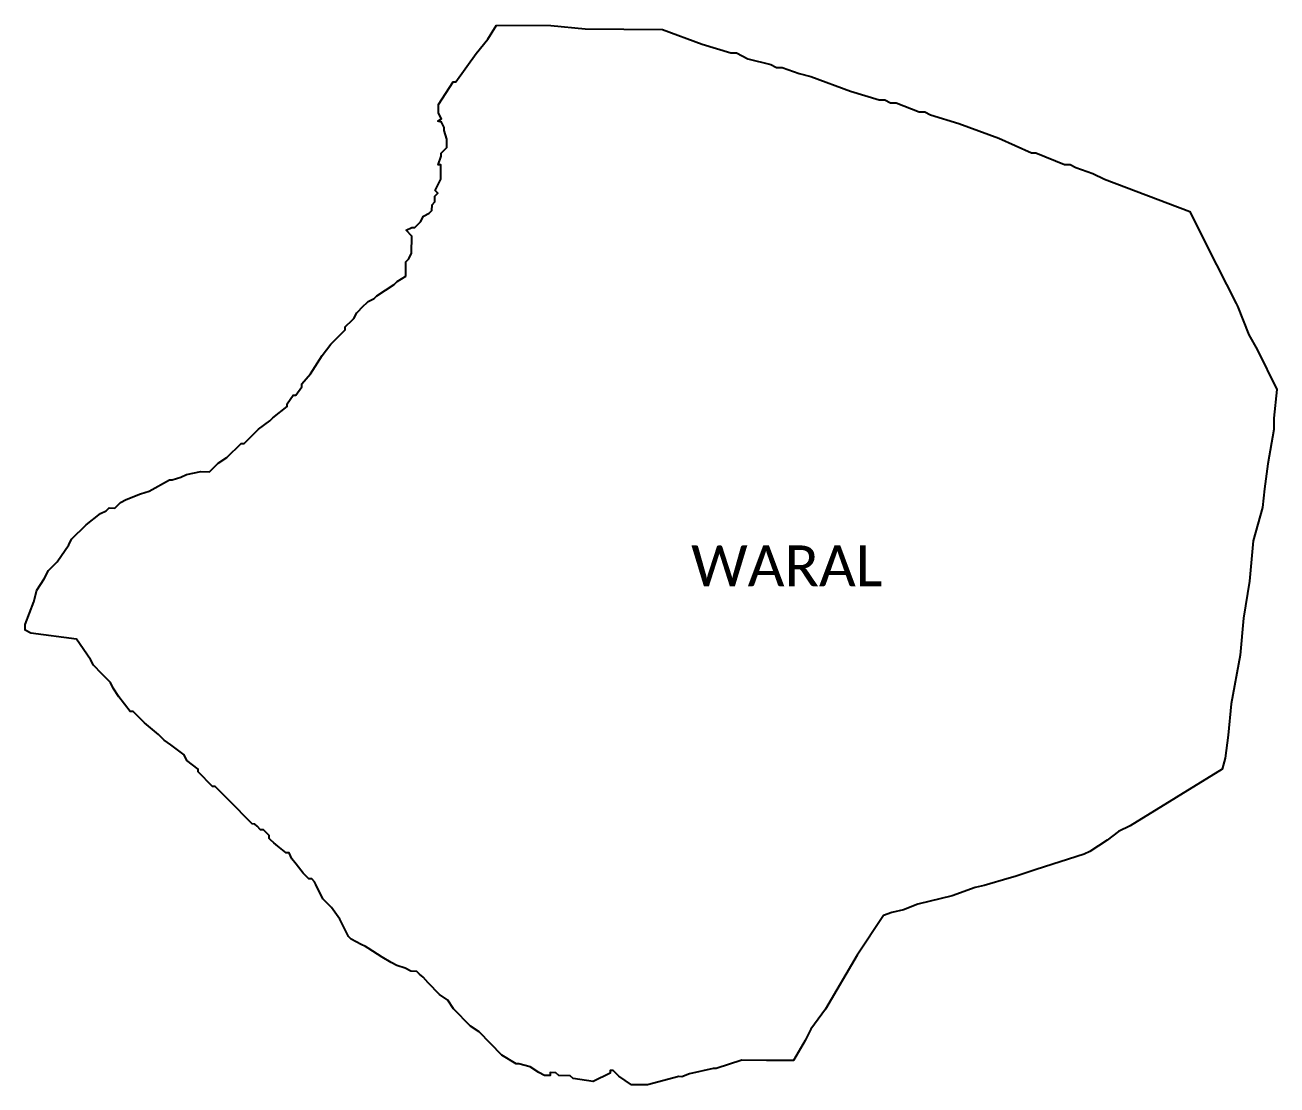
# Model space of a CAD drawing. Header units: metres. Extents: x 283999 to 296257, y 2011839 to 2016346.
# Drawn here: x 291654 to 296257, y 2012449 to 2016346 of the extents above; entities that cross this region are included whole.
import ezdxf

# ---------------------------------------------------------------- set-up
doc = ezdxf.new("R2010")
doc.units = ezdxf.units.M
doc.layers.add('VILLAGE NAME', color=250, linetype='Continuous')
doc.styles.get("Standard").update_dxf_attribs({"font": 'simplex.shx'})

msp = doc.modelspace()

# ---------------------------------------------------------------- linework, layer by layer
at = {"color": 6, "flags": 128}
msp.add_lwpolyline([(293387.4, 2016345.7), (293587.2, 2016343.9), (293713.3, 2016332.3), (293997.3, 2016329.8), (294144, 2016275.9), (294248.9, 2016243.4), (294270, 2016243.3), (294311.8, 2016221.8), (294395.8, 2016200.1), (294414.7, 2016190.4), (294416.7, 2016189.4), (294437.8, 2016189.2), (294500.7, 2016167.6), (294542.6, 2016156.7), (294689.4, 2016102.8), (294794.3, 2016070.4), (294815.3, 2016070.2), (294836.3, 2016059.5), (294857.3, 2016059.3), (294941.1, 2016027), (294962.2, 2016027), (294983.1, 2016016.1), (295088, 2015983.6), (295234.8, 2015929.8), (295355.2, 2015875.4), (295371, 2015876), (295475.8, 2015833), (295496.8, 2015832.8), (295517.7, 2015822.1), (295580.7, 2015800.5), (295622.6, 2015779.1), (295937, 2015660.6), (295999, 2015533.9), (296107.6, 2015322.6), (296112.7, 2015312), (296153.9, 2015206.5), (296185, 2015153.6), (296257.3, 2015005.8), (296245.8, 2014900.7), (296245.5, 2014858.6), (296223.3, 2014732.6), (296211.3, 2014641.1), (296204.1, 2014572.7), (296170.2, 2014450.2), (296156.4, 2014302), (296134.2, 2014165.5), (296122.5, 2014028.9), (296089.3, 2013850.4), (296077.8, 2013734.8), (296066.5, 2013650.8), (296055.5, 2013610.2), (295717.3, 2013401.4), (295675.1, 2013380.7), (295632.7, 2013349.6), (295569.2, 2013308), (295548.1, 2013297.7), (295372.4, 2013240.9), (295328.1, 2013226.5), (295295, 2013215.8), (295272.9, 2013209.4), (295180.6, 2013183.1), (295147.4, 2013175.1), (295063, 2013144.3), (294936.5, 2013113.8), (294883.7, 2013093.2), (294841.6, 2013083.1), (294809.9, 2013072.9), (294714, 2012926.5), (294596.5, 2012727.7), (294543.3, 2012654.5), (294521.9, 2012612.6), (294479.2, 2012539.4), (294380.4, 2012539.4), (294289.9, 2012541.1), (294195, 2012510.3), (294184.5, 2012510.4), (294096.9, 2012490.1), (294068.5, 2012479.9), (294058, 2012480), (293942.1, 2012449.5), (293884.1, 2012449.5), (293837.2, 2012482), (293816.3, 2012503.2), (293805.8, 2012503.2), (293805.7, 2012492.7), (293742.3, 2012461.7), (293668.8, 2012472.9), (293658.4, 2012483.5), (293616.3, 2012483.9), (293605.9, 2012494.5), (293584.9, 2012494.7), (293584.8, 2012484.2), (293563.8, 2012484.4), (293542.8, 2012495.1), (293511.4, 2012516.4), (293469.5, 2012527.3), (293459, 2012527.4), (293406.6, 2012559.4), (293323.3, 2012644.3), (293291.9, 2012665.5), (293229.4, 2012729.2), (293208.6, 2012760.9), (293177.2, 2012782.2), (293135.6, 2012824.7), (293117.1, 2012845.9), (293104.3, 2012856.5), (293093.8, 2012867.1), (293072.8, 2012867.3), (293050.9, 2012878.4), (293020.4, 2012888.8), (292999.5, 2012899.5), (292967.4, 2012919.2), (292915.8, 2012952.8), (292905.4, 2012958.1), (292889.7, 2012966.2), (292871.2, 2012975.6), (292853, 2012984.9), (292842.6, 2012995.5), (292827.1, 2013027.2), (292811.6, 2013058.9), (292780.4, 2013101.2), (292749.1, 2013133.1), (292723.3, 2013185.9), (292718.1, 2013196.5), (292707.7, 2013207.1), (292697.2, 2013207.2), (292676.3, 2013228.4), (292650.4, 2013261.4), (292634.7, 2013281.3), (292624.4, 2013302.4), (292613.9, 2013302.5), (292583.2, 2013327.5), (292568.6, 2013339.4), (292556.5, 2013350.4), (292551.3, 2013355.7), (292551.4, 2013366.2), (292536.1, 2013381.7), (292530.5, 2013387.4), (292520, 2013387.5), (292507, 2013400.7), (292499.1, 2013408.7), (292488.6, 2013408.8), (292402.9, 2013496.1), (292379.9, 2013519.5), (292361.6, 2013538.1), (292353.1, 2013546.7), (292342.6, 2013546.8), (292290.5, 2013599.9), (292290.6, 2013610.4), (292248.8, 2013642.3), (292238.5, 2013663.4), (292199.7, 2013693), (292190.2, 2013699.8), (292165.3, 2013716.7), (292144.5, 2013737.9), (292092.3, 2013780.4), (292050.6, 2013822.8), (292040, 2013822.9), (291998.5, 2013875.9), (291977.7, 2013907.6), (291967.4, 2013928.7), (291936.1, 2013960.6), (291904.8, 2013992.4), (291894.5, 2014013.5), (291842.6, 2014087.6), (291674.5, 2014110.1), (291653.6, 2014120.8), (291653.7, 2014141.8), (291686, 2014225.7), (291696.9, 2014267.7), (291723.6, 2014309.5), (291739.6, 2014340.9), (291771.5, 2014372.2), (291814.1, 2014434.9), (291824.8, 2014455.8), (291877.8, 2014508), (291930.8, 2014549.6), (291951.9, 2014559.9), (291962.5, 2014570.4), (291983.5, 2014570.2), (292004.8, 2014591), (292025.9, 2014601.3), (292078.6, 2014621.9), (292110.3, 2014632.1), (292184.3, 2014673.5), (292194.8, 2014673.5), (292226.4, 2014683.7), (292247.5, 2014694), (292300.2, 2014704.1), (292331.8, 2014703.8), (292363.6, 2014735.1), (292395.3, 2014755.8), (292448.4, 2014807.9), (292458.9, 2014807.9), (292511.9, 2014860), (292554.3, 2014891.2), (292564.9, 2014901.6), (292617.8, 2014943.2), (292617.9, 2014953.7), (292639.3, 2014985), (292649.8, 2014985), (292671.1, 2015016.3), (292671.2, 2015026.9), (292703, 2015063.4), (292745.7, 2015131.3), (292777.6, 2015173.1), (292822, 2015216.8), (292830.7, 2015225.3), (292830.8, 2015235.8), (292856.2, 2015260.8), (292862.6, 2015267), (292873.3, 2015288), (292898.7, 2015313), (292908.7, 2015322.8), (292915.7, 2015329.7), (292936.9, 2015340), (292947.4, 2015350.4), (293010.9, 2015392), (293021.5, 2015402.4), (293053.3, 2015423.1), (293053.6, 2015457.8), (293053.7, 2015475.7), (293064.3, 2015486.1), (293075.1, 2015507.1), (293075.6, 2015570.2), (293054.8, 2015591.4), (293075.9, 2015601.7), (293086.4, 2015601.6), (293107.6, 2015622.5), (293118.3, 2015643.4), (293139.4, 2015653.7), (293150, 2015664.2), (293150.2, 2015685.2), (293160.9, 2015695.6), (293161, 2015716.7), (293171.6, 2015727.1), (293161.2, 2015737.7), (293182.6, 2015779.6), (293183.1, 2015832.1), (293172.6, 2015832.2), (293183.3, 2015863.7), (293183.4, 2015874.2), (293204.7, 2015895.1), (293204.9, 2015926.6), (293194.7, 2015958.2), (293194.7, 2015968.8), (293184.5, 2015988.5), (293172.1, 2015992.6), (293184.5, 2016000.4), (293174.2, 2016021.5), (293174.5, 2016053.1), (293227.8, 2016136.8), (293238.3, 2016136.7), (293312.9, 2016241.2), (293355.4, 2016293.4), (293387.4, 2016345.7)], dxfattribs=at)

# ---------------------------------------------------------------- texts
at = {"layer": 'VILLAGE NAME', "insert": (294102.9, 2014432.8), "char_height": 150, "attachment_point": 1}
msp.add_mtext_dynamic_manual_height_columns('{\\fCalibri|b0|i0|c0|p34;WARAL}', width=1877.914, gutter_width=1, heights=[0], dxfattribs=at)

doc.saveas('drawing.dxf')
